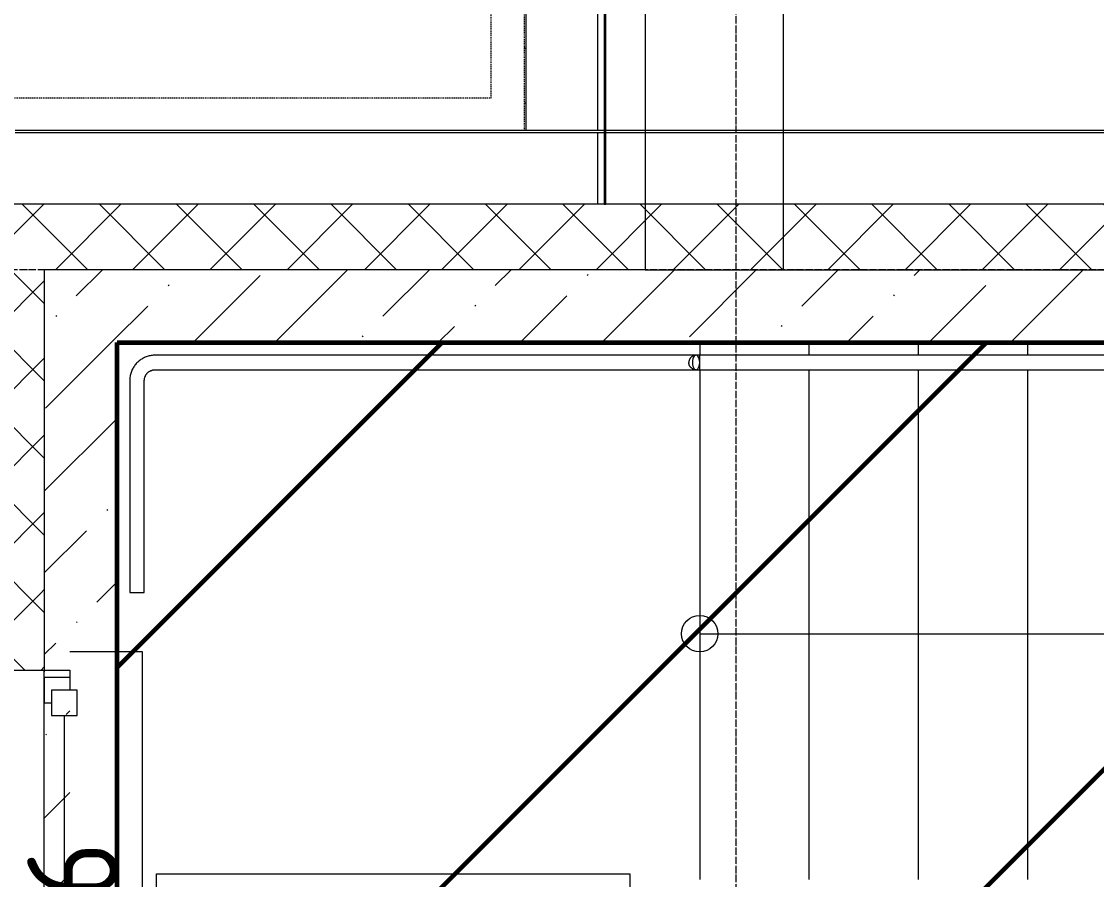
# Model space of a CAD drawing. Header units: millimetres. Extents: x -56773 to 323062, y -262288 to 76460.
# Drawn here: x -21553 to -18601, y -237184 to -234826 of the extents above; entities that cross this region are included whole.
import ezdxf

# ---------------------------------------------------------------- set-up
doc = ezdxf.new("R2010")
doc.units = ezdxf.units.MM
doc.linetypes.add('ADSK_Линия сетки', pattern=[25, 20, -2.5, 0, -2.5])
doc.linetypes.add('ADSK_Невидимые', pattern=[5, 3, -2])
for name, color, linetype, lineweight in [('1.1) Шлифовка потолка', 5, 'Continuous', 60), ('_ Окна', 7, 'Continuous', 18), ('Аннотация', 7, 'Continuous', 20), ('Лестницы', 7, 'Continuous', 9), ('Марки окон', 7, 'Continuous', 20), ('Обобщенные модели', 7, 'ADSK_Невидимые', 18), ('Ограждение', 7, 'Continuous', 9), ('Окна', 7, 'Continuous', 9), ('Оси', 7, 'Continuous', 9), ('Отметки', 7, 'Continuous', 9), ('Панели витража', 7, 'Continuous', 9), ('Стены внутренние', 7, 'Continuous', 18), ('Стены наружные', 7, 'Continuous', 18), ('Стены несущие', 7, 'Continuous', 30), ('Стены отделка', 7, 'Continuous', 30), ('Стены штриховка', 7, 'Continuous', 9), ('Стрелки вверх', 7, 'Continuous', 18)]:
    doc.layers.add(name, color=color, linetype=linetype, lineweight=lineweight)
doc.styles.add('GOST Common_2', font='', dxfattribs={"width": 0.9, "height": 250})
doc.styles.get('GOST Common_2').set_extended_font_data('GOST Common')
pattern_1 = [(45, (9.36, -250313.7), (84.1895, 308.69595), [396.875, -79.375, 3.353, -76.022])]
pattern_2 = [(45, (9.36, -250313.7), (-106.066, 106.066), []), (135, (9.36, -250313.7), (-106.066, -106.066), [])]

# ---------------------------------------------------------------- blocks, each defined once
blk = doc.blocks.new('Системная панель - 1_Алюминиевая панель RAL 1013-1243269-Маркировочный 5-й')
at = {"layer": 'Панели витража', "true_color": 0x808080}
h = blk.add_hatch(dxfattribs=at)
h.set_pattern_fill('FP_12', color=8, style=0, pattern_type=2)
h.set_pattern_definition([(270, (0, 0), (150, 9e-15), [])])
h.paths.add_polyline_path([(-4447.5, 2.5), (-4447.5, -2.5), (4447.5, -2.5), (4450, 0), (4449.3, 2.5), (-4445.8, 2.5)])
at = {"layer": 'Панели витража'}
blk.add_line((4447.5, -2.5), (-4447.5, -2.5), dxfattribs=at)
blk = doc.blocks.new('Системная панель - 1_Стемалит RAL 7016-3085325-Маркировочный 5-й')
at = {"layer": 'Панели витража', "lineweight": 18}
for p, q in [((4590, 2.5), (-4590, 2.5)), ((-4590, 2.5), (-4590, -2.5)), ((-4590, -2.5), (4590, -2.5))]:
    blk.add_line(p, q, dxfattribs=at)
blk = doc.blocks.new('Обобщенные модели 13 - Обобщенные модели 1-3016844-Маркировочный 5-й')
at = {"layer": 'Обобщенные модели'}
for p, q in [((-20272.5, 15277.5), (-20272.5, 24089.8)), ((-20182.5, 24084.2), (-20182.5, 15187.5)), ((-21589.5, 15277.5), (-20272.5, 15277.5))]:
    blk.add_line(p, q, dxfattribs=at)
blk = doc.blocks.new('Системная панель - 1_Алюминиевая панель RAL 1013-3091615-Маркировочный 5-й')
at = {"layer": 'Панели витража', "lineweight": 18}
for p, q in [((4380, 2.5), (-4380, 2.5)), ((-4380, -2.5), (4380, -2.5))]:
    blk.add_line(p, q, dxfattribs=at)
blk = doc.blocks.new('ОКНО L03 _2СТ_RS - ОК-6_1600х1980h_лестничная клетка-3556673-Маркировочный 5-й')
at = {"layer": '_ Окна'}
for p, q in [((-838.1, 100), (-838.1, 30)), ((-838.1, 100), (-833.1, 100)), ((-818.1, 100), (-748.1, 100)), ((-818.1, 30), (-818.1, 100)), ((-748.1, 100), (-748.1, 80)), ((-108.1, 100), (-108.1, 80)), ((-38.1, 100), (-108.1, 100)), ((-38.1, 30), (-38.1, 100)), ((-38.1, 100), (31.9, 100)), ((-38.1, 30), (-38.1, 100)), ((31.9, 100), (31.9, 80)), ((671.9, 100), (671.9, 80)), ((741.9, 100), (671.9, 100)), ((741.9, 30), (741.9, 100)), ((761.9, 100), (756.9, 100)), ((761.9, 100), (761.9, 30)), ((-783.1, 10), (-783.1, 80)), ((-783.1, 80), (-713.1, 80)), ((-713.1, 80), (-713.1, 10)), ((-143.1, 80), (-143.1, 10)), ((-73.1, 80), (-143.1, 80)), ((-73.1, 10), (-73.1, 80)), ((-3.1, 10), (-3.1, 80)), ((-3.1, 80), (66.9, 80)), ((66.9, 80), (66.9, 10)), ((636.9, 80), (636.9, 10)), ((706.9, 80), (636.9, 80)), ((706.9, 10), (706.9, 80)), ((-838.1, 30), (-803.1, 30)), ((-783.1, 30), (-818.1, 30)), ((-713.1, 45), (-143.1, 45)), ((-38.1, 30), (-73.1, 30)), ((-3.1, 30), (-38.1, 30)), ((66.9, 45), (636.9, 45)), ((741.9, 30), (706.9, 30)), ((761.9, 30), (726.9, 30)), ((-713.1, 10), (-783.1, 10)), ((-143.1, 10), (-73.1, 10)), ((66.9, 10), (-3.1, 10)), ((636.9, 10), (706.9, 10))]:
    blk.add_line(p, q, dxfattribs=at)
blk = doc.blocks.new('Подоконник_ - ПД-6-3556680-Маркировочный 5-й')
at = {"layer": 'Окна'}
for p, q in [((-850, 0), (-850, -200)), ((850, -200), (850, 0)), ((-850, -200), (850, -200))]:
    blk.add_line(p, q, dxfattribs=at)
blk = doc.blocks.new('Отлив_ - ОЦC-V18-Маркировочный 5-й')
at = {"layer": 'Окна'}
for p, q in [((-800, 280), (-800, 0)), ((800, 280), (800, 0)), ((-800, 0), (800, 0))]:
    blk.add_line(p, q, dxfattribs=at)
blk = doc.blocks.new('Тип перил - Перила_Внутренний_-3273837-Маркировочный 5-й')
at = {"layer": 'Ограждение'}
for p, q in [((-19700, 14570.4), (-21195.4, 14570.4)), ((-16218.3, 14570.4), (-19700, 14570.4)), ((-21195.4, 14530.4), (-19700, 14530.4)), ((-19700, 14530.4), (-16218.3, 14530.4)), ((-21265.4, 14500.4), (-21265.4, 13917.8)), ((-21225.4, 13917.8), (-21225.4, 14500.4)), ((-21265.4, 13917.8), (-21225.4, 13917.8))]:
    blk.add_line(p, q, dxfattribs=at)
at = {"layer": 'Ограждение', "flags": 128}
for points in [[(-21195.4, 14570.4), (-21198.2, 14570.3), (-21201, 14570.1), (-21203.8, 14569.9), (-21206.6, 14569.5), (-21209.3, 14569), (-21212, 14568.4), (-21214.7, 14567.6), (-21217.4, 14566.8), (-21220.1, 14565.9), (-21222.7, 14564.8), (-21225.2, 14563.7), (-21227.7, 14562.5), (-21230.2, 14561.1), (-21232.6, 14559.7), (-21234.9, 14558.1), (-21237.2, 14556.5), (-21239.4, 14554.8), (-21241.6, 14553), (-21243.6, 14551.1), (-21245.6, 14549.1), (-21247.5, 14547.1), (-21249.4, 14545), (-21251.1, 14542.8), (-21252.7, 14540.5), (-21254.3, 14538.2), (-21255.8, 14535.8), (-21257.1, 14533.4), (-21258.4, 14530.9), (-21259.6, 14528.3), (-21260.6, 14525.7), (-21261.6, 14523.1), (-21262.5, 14520.4), (-21263.2, 14517.7), (-21263.9, 14515), (-21264.4, 14512.3), (-21264.8, 14509.5), (-21265.1, 14506.7), (-21265.3, 14503.9), (-21265.4, 14501.1), (-21265.4, 14500.4)], [(-19700, 14530.4), (-19700, 14531.1), (-19700, 14533), (-19700, 14536.2), (-19700, 14540.4), (-19700, 14545.2), (-19700, 14550.4), (-19700, 14555.5), (-19700, 14560.4), (-19700, 14564.5), (-19700, 14567.7), (-19700, 14569.7), (-19700, 14570.4)], [(-21225.4, 14500.4), (-21225.4, 14501.6), (-21225.3, 14502.8), (-21225.2, 14504), (-21225, 14505.1), (-21224.8, 14506.3), (-21224.5, 14507.5), (-21224.2, 14508.7), (-21223.9, 14509.8), (-21223.5, 14510.9), (-21223, 14512.1), (-21222.5, 14513.1), (-21222, 14514.2), (-21221.4, 14515.3), (-21220.8, 14516.3), (-21220.2, 14517.3), (-21219.5, 14518.3), (-21218.7, 14519.2), (-21218, 14520.2), (-21217.1, 14521), (-21216.3, 14521.9), (-21215.4, 14522.7), (-21214.5, 14523.5), (-21213.6, 14524.2), (-21212.6, 14524.9), (-21211.6, 14525.6), (-21210.6, 14526.2), (-21209.5, 14526.8), (-21208.5, 14527.4), (-21207.4, 14527.9), (-21206.3, 14528.3), (-21205.1, 14528.7), (-21204, 14529.1), (-21202.8, 14529.4), (-21201.7, 14529.7), (-21200.5, 14529.9), (-21199.3, 14530.1), (-21198.1, 14530.2), (-21196.9, 14530.3), (-21195.7, 14530.4), (-21195.4, 14530.4)]]:
    blk.add_lwpolyline(points, dxfattribs=at)
blk = doc.blocks.new('Тип перил - D40-V24-Маркировочный 5-й')
at = {"layer": 'Ограждение', "flags": 128}
for points in [[(-19709.9, 14570.4), (-19711.5, 14570.3), (-19713.1, 14570.1), (-19714.6, 14569.8), (-19716.1, 14569.4), (-19717.5, 14568.9), (-19718.8, 14568.3), (-19719.9, 14567.6), (-19721, 14567), (-19722, 14566.3), (-19722.9, 14565.6), (-19723.7, 14564.8), (-19724.4, 14564.1), (-19725, 14563.4), (-19725.6, 14562.7), (-19726.1, 14562.1), (-19726.5, 14561.4), (-19726.9, 14560.8), (-19727.3, 14560.2), (-19727.6, 14559.6), (-19727.9, 14559), (-19728.2, 14558.5), (-19728.4, 14557.9), (-19728.6, 14557.4), (-19728.8, 14556.9), (-19728.9, 14556.4), (-19729.1, 14555.9), (-19729.2, 14555.5), (-19729.3, 14555), (-19729.4, 14554.6), (-19729.5, 14554.1), (-19729.6, 14553.7), (-19729.6, 14553.3), (-19729.7, 14552.9), (-19729.7, 14552.5), (-19729.8, 14552.1), (-19729.8, 14551.7), (-19729.8, 14551.3), (-19729.9, 14550.9), (-19729.9, 14550.5), (-19729.9, 14550.4)], [(-19709.9, 14530.4), (-19711.5, 14530.4), (-19713.1, 14530.6), (-19714.6, 14530.9), (-19716.1, 14531.4), (-19717.5, 14531.9), (-19718.8, 14532.5), (-19719.9, 14533.1), (-19721, 14533.8), (-19722, 14534.5), (-19722.9, 14535.2), (-19723.7, 14535.9), (-19724.4, 14536.6), (-19725, 14537.3), (-19725.6, 14538), (-19726.1, 14538.7), (-19726.5, 14539.3), (-19726.9, 14540), (-19727.3, 14540.6), (-19727.6, 14541.2), (-19727.9, 14541.7), (-19728.2, 14542.3), (-19728.4, 14542.8), (-19728.6, 14543.3), (-19728.8, 14543.8), (-19728.9, 14544.3), (-19729.1, 14544.8), (-19729.2, 14545.3), (-19729.3, 14545.7), (-19729.4, 14546.2), (-19729.5, 14546.6), (-19729.6, 14547), (-19729.6, 14547.4), (-19729.7, 14547.9), (-19729.7, 14548.3), (-19729.8, 14548.7), (-19729.8, 14549.1), (-19729.8, 14549.5), (-19729.9, 14549.9), (-19729.9, 14550.3), (-19729.9, 14550.4)]]:
    blk.add_lwpolyline(points, dxfattribs=at)
at = {"layer": 'Ограждение'}
for start_param, end_param in [(4.712389, 7.853982), (1.570796, 4.712389)]:
    blk.add_ellipse((-19709.9, 14550.4), major_axis=(0, 20), ratio=0.493013, start_param=start_param, end_param=end_param, dxfattribs=at)
blk = doc.blocks.new('Тип перил - Перила_Внутренний_-3274079-Маркировочный 5-й')
at = {"layer": 'Ограждение', "flags": 128}
blk.add_lwpolyline([(-21195.4, 14570.4), (-21198.2, 14570.3), (-21201, 14570.1), (-21203.8, 14569.9), (-21206.6, 14569.5), (-21209.3, 14569), (-21212, 14568.4), (-21214.7, 14567.6), (-21217.4, 14566.8), (-21220.1, 14565.9), (-21222.7, 14564.8), (-21225.2, 14563.7), (-21227.7, 14562.5), (-21230.2, 14561.1), (-21232.6, 14559.7), (-21234.9, 14558.1), (-21237.2, 14556.5), (-21239.4, 14554.8), (-21241.6, 14553), (-21243.6, 14551.1), (-21245.6, 14549.1), (-21247.5, 14547.1), (-21249.4, 14545), (-21251.1, 14542.8), (-21252.7, 14540.5), (-21254.3, 14538.2), (-21255.8, 14535.8), (-21257.1, 14533.4), (-21258.4, 14530.9), (-21259.6, 14528.3), (-21260.6, 14525.7), (-21261.6, 14523.1), (-21262.5, 14520.4), (-21263.2, 14517.7), (-21263.9, 14515), (-21264.4, 14512.3), (-21264.8, 14509.5), (-21265.1, 14506.7), (-21265.3, 14503.9), (-21265.4, 14501.1)], dxfattribs=at)
blk = doc.blocks.new('Высотные отметки - Рамка-12095-Маркировочный 5-й')
at = {"layer": 'Аннотация', "lineweight": 20}
for p, q in [((-6.5, 0), (-6.5, 5)), ((-6.5, 5), (6.5, 5)), ((6.5, 5), (6.5, 0)), ((6.5, 0), (-6.5, 0))]:
    blk.add_line(p, q, dxfattribs=at)

msp = doc.modelspace()

# ---------------------------------------------------------------- hatches: boundary and pattern name
at = {"layer": '1.1) Шлифовка потолка', "transparency": 33554687}
h = msp.add_hatch(dxfattribs=at)
h.set_pattern_fill('ANSI31', color=5, scale=333)
h.paths.add_polyline_path([(-21290.6385, -235708.7359), (-13090.6385, -235708.7359), (-13090.6385, -239108.7359), (-21290.6385, -239108.7359)])
at = {"layer": 'Стены наружные', "lineweight": 9}
h = msp.add_hatch(dxfattribs=at)
h.set_pattern_fill('FP_4', color=256, style=0, pattern_type=2)
h.set_pattern_definition(pattern_2)
h.paths.add_polyline_path([(-13622.8257, -235508.7359), (-12890.6385, -235508.7359), (-12890.6385, -235328.7359), (-21670.6385, -235328.7359), (-21670.6385, -235508.7359), (-15066.7393, -235508.7359)])
h = msp.add_hatch(dxfattribs=at)
h.set_pattern_fill('FP_4', color=256, style=0, pattern_type=2)
h.set_pattern_definition(pattern_2)
h.paths.add_polyline_path([(-21564.3503, -239488.7359), (-21490.6385, -239488.7359), (-21490.6385, -238457.8267), (-21670.6385, -238457.8267), (-21670.6385, -239488.7359)])
h.paths.add_polyline_path([(-21490.6385, -236395.9282), (-21490.6385, -235508.7359), (-21670.6385, -235508.7359), (-21670.6385, -236395.9282), (-21564.3503, -236395.9282)])
h = msp.add_hatch(dxfattribs=at)
h.set_pattern_fill('FP_2', color=256, style=0, pattern_type=2)
h.set_pattern_definition(pattern_1)
h.paths.add_polyline_path([(-13090.6385, -235708.7359), (-12890.6385, -235708.7359), (-12890.6385, -235508.7359), (-21490.6385, -235508.7359), (-21490.6385, -235708.7359), (-13622.8257, -235708.7359)])
h = msp.add_hatch(dxfattribs=at)
h.set_pattern_fill('FP_2', color=256, style=0, pattern_type=2)
h.set_pattern_definition(pattern_1)
h.paths.add_polyline_path([(-21490.6385, -239308.7359), (-21290.6385, -239308.7359), (-21290.6385, -238457.8267), (-21490.6385, -238457.8267), (-21490.6385, -239262.6289)])
h.paths.add_polyline_path([(-21383.8611, -236395.9282), (-21290.6385, -236395.9282), (-21290.6385, -235708.7359), (-21490.6385, -235708.7359), (-21490.6385, -236395.9282)])
h = msp.add_hatch(dxfattribs=at)
h.set_pattern_fill('FP_4', color=256, style=0, pattern_type=2)
h.set_pattern_definition(pattern_2)
h.paths.add_polyline_path([(-21564.3503, -238457.8267), (-21490.6385, -238457.8267), (-21490.6385, -238208.7359), (-21670.6385, -238208.7359), (-21670.6385, -238457.8267)])
h.paths.add_polyline_path([(-21490.6385, -236608.7359), (-21490.6385, -236395.9282), (-21670.6385, -236395.9282), (-21670.6385, -236608.7359), (-21564.3503, -236608.7359)])
h = msp.add_hatch(dxfattribs=at)
h.set_pattern_fill('FP_3', color=256, style=0, pattern_type=2)
h.set_pattern_definition([(45, (9.36, -250313.7), (84.1903, 308.6967), [396.875, -79.375, 3.353, -76.022])])
h.paths.add_polyline_path([(-21383.8611, -238457.8267), (-21290.6385, -238457.8267), (-21290.6385, -238258.7359), (-21420.6385, -238258.7359), (-21420.6385, -236558.7359), (-21290.6385, -236558.7359), (-21290.6385, -236395.9282), (-21490.6385, -236395.9282), (-21490.6385, -238457.8267)])

# ---------------------------------------------------------------- linework, layer by layer
at = {"layer": '1.1) Шлифовка потолка'}
msp.add_lwpolyline([(-21290.6385, -235708.7359), (-13090.6385, -235708.7359), (-13090.6385, -239108.7359), (-21290.6385, -239108.7359)], close=True, dxfattribs=at)
at = {"layer": 'Лестницы'}
for p, q in [((-19690.6385, -235708.7359), (-19690.6385, -235743.3359)), ((-19690.6385, -235708.7359), (-19690.6385, -235743.3359)), ((-19390.6385, -235708.7359), (-19390.6385, -235743.3702)), ((-19390.6385, -235708.7359), (-19390.6385, -235743.3702)), ((-19090.6385, -235708.7359), (-19090.6385, -235743.4044)), ((-19090.6385, -235708.7359), (-19090.6385, -235743.4044)), ((-18790.6385, -235708.7359), (-18790.6385, -235743.4387)), ((-18790.6385, -235708.7359), (-18790.6385, -235743.4387)), ((-19690.6385, -235783.3359), (-19690.6385, -237184.1359)), ((-19690.6385, -235783.3359), (-19690.6385, -237184.1359)), ((-19390.6385, -235783.3016), (-19390.6385, -237184.1359)), ((-19390.6385, -235783.3016), (-19390.6385, -237184.1359)), ((-19090.6385, -235783.2674), (-19090.6385, -237184.1359)), ((-19090.6385, -235783.2674), (-19090.6385, -237184.1359)), ((-18790.6385, -235783.2331), (-18790.6385, -237184.1359)), ((-18790.6385, -235783.2331), (-18790.6385, -237184.1359)), ((-21290.6385, -236395.9282), (-21290.6385, -236558.7359))]:
    msp.add_line(p, q, dxfattribs=at)
at = {"layer": 'Оси', "color": 253, "linetype": 'ADSK_Линия сетки', "lineweight": 5, "true_color": 0xaaaaaa}
for p, q in [((-19590.6385, -261287.5872), (-19590.6385, -225812.7907)), ((-2488.0423, -235508.7359), (-25230.7352, -235508.7359))]:
    msp.add_line(p, q, dxfattribs=at)
at = {"layer": 'Стены внутренние', "lineweight": 5}
for p, q in [((-19840.6385, -226258.7359), (-19840.6385, -235508.7359)), ((-19460.6385, -235508.7359), (-19460.6385, -226638.7359))]:
    msp.add_line(p, q, dxfattribs=at)
at = {"layer": 'Стены наружные', "lineweight": 9}
for p, q in [((-19970.6385, -235126.2359), (-19970.6385, -231708.7359)), ((-19970.6385, -235328.7359), (-19970.6385, -235131.2359))]:
    msp.add_line(p, q, dxfattribs=at)
at = {"layer": 'Стены несущие', "lineweight": 9}
for p, q in [((-19840.6385, -235508.7359), (-21490.6385, -235508.7359)), ((-21490.6385, -235508.7359), (-21490.6385, -235708.7359)), ((-21290.6385, -235708.7359), (-21290.6385, -236395.9282)), ((-21290.6385, -235708.7359), (-13090.6385, -235708.7359))]:
    msp.add_line(p, q, dxfattribs=at)
at = {"layer": 'Стены отделка', "lineweight": 9}
for p, q in [((-12710.6385, -235328.7359), (-21670.6385, -235328.7359)), ((-19840.6385, -235508.7359), (-12890.6385, -235508.7359))]:
    msp.add_line(p, q, dxfattribs=at)
at = {"layer": 'Стены штриховка', "lineweight": 9}
msp.add_line((-21490.6385, -235708.7359), (-21490.6385, -236608.7359), dxfattribs=at)
at = {"layer": 'Стрелки вверх'}
for p, q in [((-19690.6385, -236508.7359), (-19390.6385, -236508.7359)), ((-19390.6385, -236508.7359), (-19090.6385, -236508.7359)), ((-19090.6385, -236508.7359), (-18790.6385, -236508.7359)), ((-18790.6385, -236508.7359), (-18490.6385, -236508.7359))]:
    msp.add_line(p, q, dxfattribs=at)
msp.add_circle((-19690.6385, -236508.7359), 50, dxfattribs=at)

# ---------------------------------------------------------------- block references
at = {"layer": 'Обобщенные модели'}
msp.add_blockref('Обобщенные модели 13 - Обобщенные модели 1-3016844-Маркировочный 5-й', (9.3615, -250313.7049), dxfattribs=at)
at = {"layer": 'Ограждение'}
for name in ['Тип перил - Перила_Внутренний_-3273837-Маркировочный 5-й', 'Тип перил - Перила_Внутренний_-3274079-Маркировочный 5-й', 'Тип перил - D40-V24-Маркировочный 5-й']:
    msp.add_blockref(name, (9.3615, -250313.7049), dxfattribs=at)
at = {"layer": 'Окна', "color": 7, "true_color": 0xffffff, "rotation": 89.9999999999999}
msp.add_blockref('Подоконник_ - ПД-6-3556680-Маркировочный 5-й', (-21420.6385, -237408.7359), dxfattribs=at)
at = {"layer": 'Окна', "rotation": 89.9999999999999}
for name, p in [('Отлив_ - ОЦC-V18-Маркировочный 5-й', (-21490.6385, -237408.7359)), ('ОКНО L03 _2СТ_RS - ОК-6_1600х1980h_лестничная клетка-3556673-Маркировочный 5-й', (-21390.6385, -237370.6359))]:
    msp.add_blockref(name, p, dxfattribs=at)
at = {"layer": 'Отметки', "lineweight": 20, "xscale": 99.99999999999993, "yscale": 99.99999999999993, "zscale": 99.99999999999993}
msp.add_blockref('Высотные отметки - Рамка-12095-Маркировочный 5-й', (-20532.1289, -237668.5851), dxfattribs=at)
at = {"layer": 'Панели витража'}
for name, p, rotation in [('Системная панель - 1_Стемалит RAL 7016-3085325-Маркировочный 5-й', (-19950.6385, -230738.7359), 89.99999999999993), ('Системная панель - 1_Алюминиевая панель RAL 1013-1243269-Маркировочный 5-й', (-20170.6385, -230678.7567), 89.99999999999993), ('Системная панель - 1_Алюминиевая панель RAL 1013-3091615-Маркировочный 5-й', (-17190.6385, -235128.7359), 180)]:
    msp.add_blockref(name, p, dxfattribs=dict(at, rotation=rotation))

# ---------------------------------------------------------------- texts
at = {"layer": 'Марки окон', "lineweight": 5, "insert": (-21537.6516, -237382.3433), "char_height": 250, "width": 389.620125, "attachment_point": 1, "rotation": 90, "style": 'GOST Common_2'}
msp.add_mtext('-6', dxfattribs=at)

doc.saveas('drawing.dxf')
